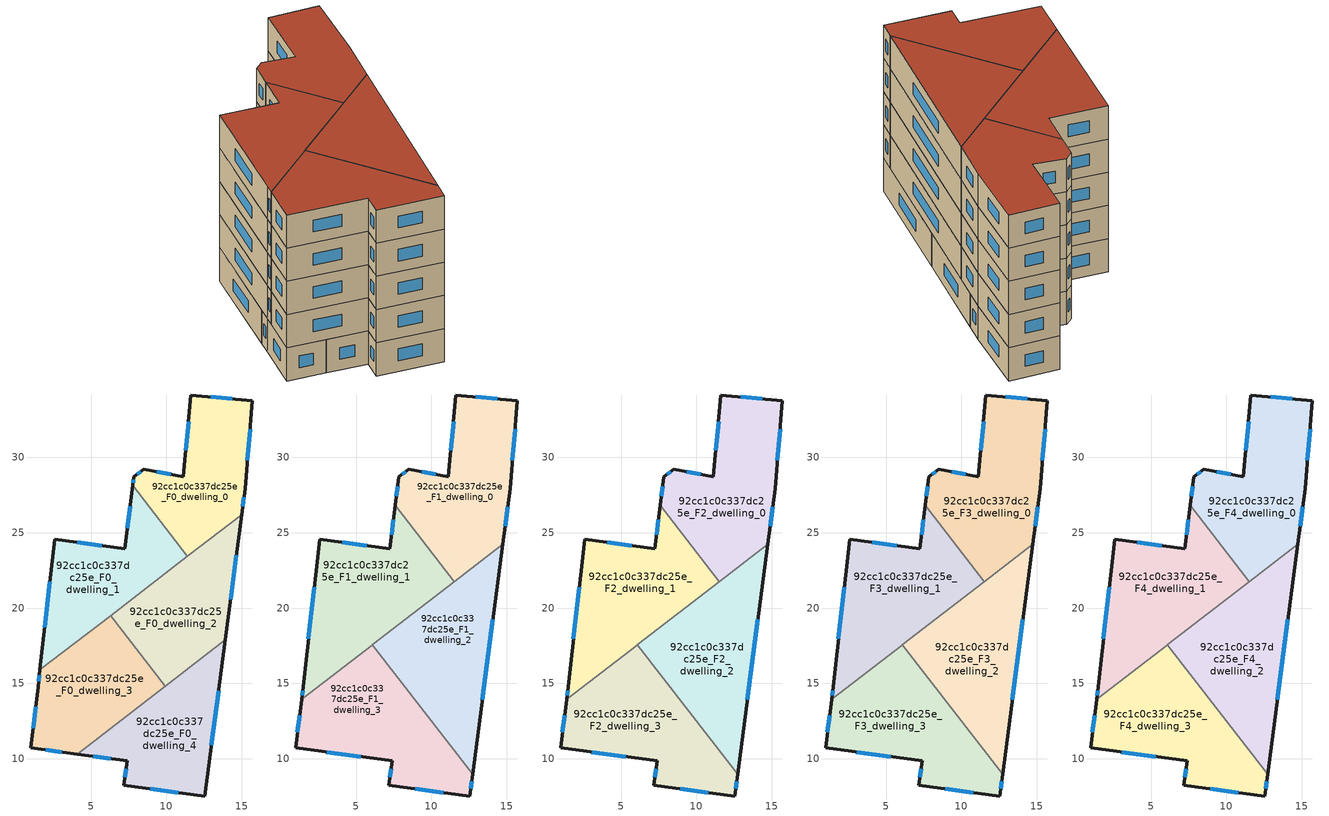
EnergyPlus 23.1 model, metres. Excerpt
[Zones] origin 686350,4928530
92cc1c0c337dc25e_F0_dwelling_0
 floor ground (EU_floor_Construction): 15.71,33.76 15.22,27.92 15,26.21 11.4,23.43 7.77,28.14 7.83,28.7 8.51,29.21 11.14,28.7 11.64,34.14 z0
 wall outside (EU_wall_Construction): 15,26.21 15.22,27.92 15.71,33.76 11.64,34.14 11.14,28.7 8.51,29.21 7.83,28.7 7.77,28.14 z0:3
 wall to 92cc1c0c337dc25e_F0_dwelling_1 (EU_wall_Construction): 7.77,28.14 11.4,23.43 z0:3
 wall to 92cc1c0c337dc25e_F0_dwelling_2 (EU_wall_Construction): 11.4,23.43 15,26.21 z0:3
 window (EU_Window_Construction): 7.81,28.52 7.79,28.32 / 8.29,29.05 8.05,28.87 / 10.28,28.87 9.36,29.05 / 11.47,32.37 11.3,30.47 / 14.39,33.89 12.96,34.02 / 15.38,29.82 15.56,31.86 / 15.07,26.77 15.15,27.36 z0.98:2.02
92cc1c0c337dc25e_F0_dwelling_1
 floor ground (EU_floor_Construction): 7.77,28.14 11.4,23.43 1.61,15.89 2.57,24.56 7.24,23.92 z0
 wall outside (EU_wall_Construction): 7.77,28.14 7.24,23.92 2.57,24.56 1.61,15.89 z0:3
 wall to 92cc1c0c337dc25e_F0_dwelling_3 (EU_wall_Construction): 1.61,15.89 6.3,19.5 z0:3
 wall to 92cc1c0c337dc25e_F0_dwelling_2 (EU_wall_Construction): 6.3,19.5 11.4,23.43 z0:3
 window (EU_Window_Construction): 5.73,24.13 4.09,24.35 / 7.6,26.77 7.41,25.3 / 2.26,21.74 1.92,18.71 z0.98:2.02
92cc1c0c337dc25e_F0_dwelling_2
 floor ground (EU_floor_Construction): 15,26.21 13.91,17.88 9.92,14.81 6.3,19.5 z0
 wall outside (EU_wall_Construction): 13.91,17.88 15,26.21 z0:3
 wall to 92cc1c0c337dc25e_F0_dwelling_3 (EU_wall_Construction): 6.3,19.5 9.92,14.81 z0:3
 wall to 92cc1c0c337dc25e_F0_dwelling_4 (EU_wall_Construction): 9.92,14.81 13.91,17.88 z0:3
 window (EU_Window_Construction): 14.26,20.59 14.64,23.5 z0.98:2.02
92cc1c0c337dc25e_F0_dwelling_3
 floor ground (EU_floor_Construction): 6.3,19.5 9.92,14.81 4.07,10.3 0.98,10.71 1.48,14.77 1.61,15.89 z0
 wall outside (EU_wall_Construction): 1.61,15.89 1.48,14.77 0.98,10.71 4.07,10.3 z0:3
 wall to 92cc1c0c337dc25e_F0_dwelling_4 (EU_wall_Construction): 4.07,10.3 9.91,14.81 z0:3
 window (EU_Window_Construction): 1.57,15.53 1.53,15.14 / 1.99,10.58 3.07,10.44 / 1.32,13.45 1.15,12.03 z0.98:2.02
92cc1c0c337dc25e_F0_dwelling_4
 floor ground (EU_floor_Construction): 13.91,17.88 12.55,7.52 7.18,8.22 7.4,9.86 4.07,10.3 z0
 wall outside (EU_wall_Construction): 4.07,10.3 7.4,9.86 7.18,8.22 12.55,7.52 13.91,17.88 z0:3
 window (EU_Window_Construction): 5.15,10.16 6.31,10.01 / 12.99,10.89 13.46,14.51 / 8.92,8 10.8,7.75 / 7.32,9.33 7.25,8.76 z0.98:2.02
92cc1c0c337dc25e_F1_dwelling_0
 floor to 92cc1c0c337dc25e_F0_dwelling_0 (EU_floor_Construction): 15.71,33.76 15.22,27.92 15,26.21 11.4,23.43 7.77,28.14 7.83,28.7 8.51,29.21 11.14,28.7 11.64,34.14 z3
 floor to 92cc1c0c337dc25e_F0_dwelling_2 (EU_floor_Construction): 15,26.21 14.74,24.23 11.51,21.74 10.65,22.86 z3
 floor to 92cc1c0c337dc25e_F0_dwelling_1 (EU_floor_Construction): 7.77,28.14 11.4,23.43 10.65,22.86 7.6,26.81 z3
 wall outside (EU_wall_Construction): 14.74,24.23 15.22,27.92 15.71,33.76 11.64,34.14 11.14,28.7 8.51,29.21 7.83,28.7 7.6,26.81 z3:6
 wall to 92cc1c0c337dc25e_F1_dwelling_1 (EU_wall_Construction): 7.6,26.81 11.51,21.74 z3:6
 wall to 92cc1c0c337dc25e_F1_dwelling_2 (EU_wall_Construction): 11.51,21.74 14.74,24.23 z3:6
 window (EU_Window_Construction): 7.76,28.09 7.68,27.43 / 8.29,29.05 8.05,28.87 / 10.28,28.87 9.36,29.05 / 11.47,32.37 11.3,30.47 / 14.39,33.89 12.96,34.02 / 15.38,29.82 15.56,31.86 / 14.9,25.43 15.07,26.72 z3.98:5.02
92cc1c0c337dc25e_F1_dwelling_1
 floor to 92cc1c0c337dc25e_F0_dwelling_1 (EU_floor_Construction): 7.6,26.81 10.65,22.86 1.61,15.89 2.57,24.56 7.24,23.92 z3
 floor to 92cc1c0c337dc25e_F0_dwelling_3 (EU_floor_Construction): 6.3,19.5 7.16,18.39 1.38,13.94 1.48,14.77 1.61,15.89 z3
 floor to 92cc1c0c337dc25e_F0_dwelling_2 (EU_floor_Construction): 10.65,22.86 11.51,21.74 7.16,18.39 6.3,19.5 z3
 wall outside (EU_wall_Construction): 7.6,26.81 7.24,23.92 2.57,24.56 1.48,14.77 1.38,13.94 z3:6
 wall to 92cc1c0c337dc25e_F1_dwelling_3 (EU_wall_Construction): 1.38,13.94 6.09,17.57 z3:6
 wall to 92cc1c0c337dc25e_F1_dwelling_2 (EU_wall_Construction): 6.09,17.57 11.51,21.74 z3:6
 window (EU_Window_Construction): 2.22,21.38 1.84,17.96 / 5.73,24.13 4.09,24.35 / 7.49,25.87 7.36,24.86 / 1.45,14.5 1.42,14.21 z3.98:5.02
92cc1c0c337dc25e_F1_dwelling_2
 floor to 92cc1c0c337dc25e_F0_dwelling_2 (EU_floor_Construction): 14.74,24.23 13.91,17.88 9.92,14.81 7.16,18.39 z3
 floor to 92cc1c0c337dc25e_F0_dwelling_4 (EU_floor_Construction): 13.91,17.88 12.73,8.95 8.85,13.99 z3
 floor to 92cc1c0c337dc25e_F0_dwelling_3 (EU_floor_Construction): 7.16,18.39 9.92,14.81 8.85,13.99 6.09,17.57 z3
 wall outside (EU_wall_Construction): 12.73,8.95 14.74,24.23 z3:6
 wall to 92cc1c0c337dc25e_F1_dwelling_3 (EU_wall_Construction): 6.09,17.57 12.73,8.95 z3:6
 window (EU_Window_Construction): 13.39,13.92 14.09,19.26 z3.98:5.02
92cc1c0c337dc25e_F1_dwelling_3
 floor to 92cc1c0c337dc25e_F0_dwelling_3 (EU_floor_Construction): 6.09,17.57 8.85,13.99 4.07,10.3 0.98,10.71 1.38,13.94 z3
 floor to 92cc1c0c337dc25e_F0_dwelling_4 (EU_floor_Construction): 8.85,13.99 12.73,8.95 12.55,7.52 7.18,8.22 7.4,9.86 4.07,10.3 z3
 wall outside (EU_wall_Construction): 1.38,13.94 0.98,10.71 7.4,9.86 7.18,8.22 12.55,7.52 12.73,8.95 z3:6
 window (EU_Window_Construction): 1.25,12.89 1.11,11.76 / 12.61,7.99 12.67,8.49 / 8.92,8 10.8,7.75 / 7.32,9.33 7.25,8.76 / 3.07,10.44 5.31,10.14 z3.98:5.02
92cc1c0c337dc25e_F2_dwelling_0
 floor to 92cc1c0c337dc25e_F1_dwelling_0 (EU_floor_Construction): 15.71,33.76 15.22,27.92 14.74,24.23 11.51,21.74 7.6,26.81 7.83,28.7 8.51,29.21 11.14,28.7 11.64,34.14 z6
 wall outside (EU_wall_Construction): 14.74,24.23 15.22,27.92 15.71,33.76 11.64,34.14 11.14,28.7 8.51,29.21 7.83,28.7 7.6,26.81 z6:9
 wall to 92cc1c0c337dc25e_F2_dwelling_1 (EU_wall_Construction): 7.6,26.81 11.51,21.74 z6:9
 wall to 92cc1c0c337dc25e_F2_dwelling_2 (EU_wall_Construction): 11.51,21.74 14.74,24.23 z6:9
 window (EU_Window_Construction): 7.76,28.09 7.68,27.43 / 8.29,29.05 8.05,28.87 / 10.28,28.87 9.36,29.05 / 11.47,32.37 11.3,30.47 / 14.39,33.89 12.96,34.02 / 15.38,29.82 15.56,31.86 / 14.9,25.43 15.07,26.72 z6.98:8.02
92cc1c0c337dc25e_F2_dwelling_1
 floor to 92cc1c0c337dc25e_F1_dwelling_1 (EU_floor_Construction): 7.6,26.81 11.51,21.74 1.38,13.94 1.48,14.77 2.57,24.56 7.24,23.92 z6
 wall outside (EU_wall_Construction): 7.6,26.81 7.24,23.92 2.57,24.56 1.48,14.77 1.38,13.94 z6:9
 wall to 92cc1c0c337dc25e_F2_dwelling_3 (EU_wall_Construction): 1.38,13.94 6.09,17.57 z6:9
 wall to 92cc1c0c337dc25e_F2_dwelling_2 (EU_wall_Construction): 6.09,17.57 11.51,21.74 z6:9
 window (EU_Window_Construction): 2.22,21.38 1.84,17.96 / 5.73,24.13 4.09,24.35 / 7.49,25.87 7.36,24.86 / 1.45,14.5 1.42,14.21 z6.98:8.02
92cc1c0c337dc25e_F2_dwelling_2
 floor to 92cc1c0c337dc25e_F1_dwelling_2 (EU_floor_Construction): 14.74,24.23 12.73,8.95 6.09,17.57 z6
 wall outside (EU_wall_Construction): 12.73,8.95 14.74,24.23 z6:9
 wall to 92cc1c0c337dc25e_F2_dwelling_3 (EU_wall_Construction): 6.09,17.57 12.73,8.95 z6:9
 window (EU_Window_Construction): 13.39,13.92 14.09,19.26 z6.98:8.02
92cc1c0c337dc25e_F2_dwelling_3
 floor to 92cc1c0c337dc25e_F1_dwelling_3 (EU_floor_Construction): 6.09,17.57 12.73,8.95 12.55,7.52 7.18,8.22 7.4,9.86 0.98,10.71 1.38,13.94 z6
 wall outside (EU_wall_Construction): 1.38,13.94 0.98,10.71 7.4,9.86 7.18,8.22 12.55,7.52 12.73,8.95 z6:9
 window (EU_Window_Construction): 1.25,12.89 1.11,11.76 / 12.61,7.99 12.67,8.49 / 8.92,8 10.8,7.75 / 7.32,9.33 7.25,8.76 / 3.07,10.44 5.31,10.14 z6.98:8.02
92cc1c0c337dc25e_F3_dwelling_0
 floor to 92cc1c0c337dc25e_F2_dwelling_0 (EU_floor_Construction): 15.71,33.76 15.22,27.92 14.74,24.23 11.51,21.74 7.6,26.81 7.83,28.7 8.51,29.21 11.14,28.7 11.64,34.14 z9
 wall outside (EU_wall_Construction): 14.74,24.23 15.22,27.92 15.71,33.76 11.64,34.14 11.14,28.7 8.51,29.21 7.83,28.7 7.6,26.81 z9:12
 wall to 92cc1c0c337dc25e_F3_dwelling_1 (EU_wall_Construction): 7.6,26.81 11.51,21.74 z9:12
 wall to 92cc1c0c337dc25e_F3_dwelling_2 (EU_wall_Construction): 11.51,21.74 14.74,24.23 z9:12
 window (EU_Window_Construction): 7.76,28.09 7.68,27.43 / 8.29,29.05 8.05,28.87 / 10.28,28.87 9.36,29.05 / 11.47,32.37 11.3,30.47 / 14.39,33.89 12.96,34.02 / 15.38,29.82 15.56,31.86 / 14.9,25.43 15.07,26.72 z9.98:11.02
92cc1c0c337dc25e_F3_dwelling_1
 floor to 92cc1c0c337dc25e_F2_dwelling_1 (EU_floor_Construction): 7.6,26.81 11.51,21.74 1.38,13.94 1.48,14.77 2.57,24.56 7.24,23.92 z9
 wall outside (EU_wall_Construction): 7.6,26.81 7.24,23.92 2.57,24.56 1.48,14.77 1.38,13.94 z9:12
 wall to 92cc1c0c337dc25e_F3_dwelling_3 (EU_wall_Construction): 1.38,13.94 6.09,17.57 z9:12
 wall to 92cc1c0c337dc25e_F3_dwelling_2 (EU_wall_Construction): 6.09,17.57 11.51,21.74 z9:12
 window (EU_Window_Construction): 2.22,21.38 1.84,17.96 / 5.73,24.13 4.09,24.35 / 7.49,25.87 7.36,24.86 / 1.45,14.5 1.42,14.21 z9.98:11.02
92cc1c0c337dc25e_F3_dwelling_2
 floor to 92cc1c0c337dc25e_F2_dwelling_2 (EU_floor_Construction): 14.74,24.23 12.73,8.95 6.09,17.57 z9
 wall outside (EU_wall_Construction): 12.73,8.95 14.74,24.23 z9:12
 wall to 92cc1c0c337dc25e_F3_dwelling_3 (EU_wall_Construction): 6.09,17.57 12.73,8.95 z9:12
 window (EU_Window_Construction): 13.39,13.92 14.09,19.26 z9.98:11.02
92cc1c0c337dc25e_F3_dwelling_3
 floor to 92cc1c0c337dc25e_F2_dwelling_3 (EU_floor_Construction): 6.09,17.57 12.73,8.95 12.55,7.52 7.18,8.22 7.4,9.86 0.98,10.71 1.38,13.94 z9
 wall outside (EU_wall_Construction): 1.38,13.94 0.98,10.71 7.4,9.86 7.18,8.22 12.55,7.52 12.73,8.95 z9:12
 window (EU_Window_Construction): 1.25,12.89 1.11,11.76 / 12.61,7.99 12.67,8.49 / 8.92,8 10.8,7.75 / 7.32,9.33 7.25,8.76 / 3.07,10.44 5.31,10.14 z9.98:11.02
92cc1c0c337dc25e_F4_dwelling_0
 floor to 92cc1c0c337dc25e_F3_dwelling_0 (EU_floor_Construction): 15.71,33.76 15.22,27.92 14.74,24.23 11.51,21.74 7.6,26.81 7.83,28.7 8.51,29.21 11.14,28.7 11.64,34.14 z12
 wall outside (EU_wall_Construction): 14.74,24.23 15.22,27.92 15.71,33.76 11.64,34.14 11.14,28.7 8.51,29.21 7.83,28.7 7.6,26.81 z12:15
 wall to 92cc1c0c337dc25e_F4_dwelling_1 (EU_wall_Construction): 7.6,26.81 11.51,21.74 z12:15
 wall to 92cc1c0c337dc25e_F4_dwelling_2 (EU_wall_Construction): 11.51,21.74 14.74,24.23 z12:15
 window (EU_Window_Construction): 7.76,28.09 7.68,27.43 / 8.29,29.05 8.05,28.87 / 10.28,28.87 9.36,29.05 / 11.47,32.37 11.3,30.47 / 14.39,33.89 12.96,34.02 / 15.38,29.82 15.56,31.86 / 14.9,25.43 15.07,26.72 z12.98:14.02
 roof outside (EU_roof_Construction): 14.74,24.23 15.22,27.92 15.71,33.76 11.64,34.14 11.14,28.7 8.51,29.21 7.83,28.7 7.6,26.81 11.51,21.74 z15
92cc1c0c337dc25e_F4_dwelling_1
 floor to 92cc1c0c337dc25e_F3_dwelling_1 (EU_floor_Construction): 7.6,26.81 11.51,21.74 1.38,13.94 1.48,14.77 2.57,24.56 7.24,23.92 z12
 wall outside (EU_wall_Construction): 7.6,26.81 7.24,23.92 2.57,24.56 1.48,14.77 1.38,13.94 z12:15
 wall to 92cc1c0c337dc25e_F4_dwelling_3 (EU_wall_Construction): 1.38,13.94 6.09,17.57 z12:15
 wall to 92cc1c0c337dc25e_F4_dwelling_2 (EU_wall_Construction): 6.09,17.57 11.51,21.74 z12:15
 window (EU_Window_Construction): 2.22,21.38 1.84,17.96 / 5.73,24.13 4.09,24.35 / 7.49,25.87 7.36,24.86 / 1.45,14.5 1.42,14.21 z12.98:14.02
 roof outside (EU_roof_Construction): 11.51,21.74 7.6,26.81 7.24,23.92 2.57,24.56 1.48,14.77 1.38,13.94 z15
92cc1c0c337dc25e_F4_dwelling_2
 floor to 92cc1c0c337dc25e_F3_dwelling_2 (EU_floor_Construction): 14.74,24.23 12.73,8.95 6.09,17.57 z12
 wall outside (EU_wall_Construction): 12.73,8.95 14.74,24.23 z12:15
 wall to 92cc1c0c337dc25e_F4_dwelling_3 (EU_wall_Construction): 6.09,17.57 12.73,8.95 z12:15
 window (EU_Window_Construction): 13.39,13.92 14.09,19.26 z12.98:14.02
 roof outside (EU_roof_Construction): 12.73,8.95 14.74,24.23 6.09,17.57 z15
92cc1c0c337dc25e_F4_dwelling_3
 floor to 92cc1c0c337dc25e_F3_dwelling_3 (EU_floor_Construction): 6.09,17.57 12.73,8.95 12.55,7.52 7.18,8.22 7.4,9.86 0.98,10.71 1.38,13.94 z12
 wall outside (EU_wall_Construction): 1.38,13.94 0.98,10.71 7.4,9.86 7.18,8.22 12.55,7.52 12.73,8.95 z12:15
 window (EU_Window_Construction): 1.25,12.89 1.11,11.76 / 12.61,7.99 12.67,8.49 / 8.92,8 10.8,7.75 / 7.32,9.33 7.25,8.76 / 3.07,10.44 5.31,10.14 z12.98:14.02
 roof outside (EU_roof_Construction): 12.55,7.52 12.73,8.95 6.09,17.57 1.38,13.94 0.98,10.71 7.4,9.86 7.18,8.22 z15
[Building]
EU S2 Campaign: North Axis=0; Terrain=City; Solar Distribution=FullExterior
[Site:Location]
Bologna: Latitude=44.5; Longitude=11.25; Time Zone=1; Elevation=37
[SizingPeriod:WeatherFileDays]
AnnualSizingPeriod: Begin Month=1; Begin Day of Month=1; End Month=12; End Day of Month=31; Day of Week for Start Day=Monday; Use Weather File Daylight Saving Period=No; Use Weather File Rain and Snow Indicators=No
[MATERIAL]
EU_InternalMass_Material: Roughness=MediumRough; Thickness=0.1; Conductivity=1; Density=1800; Specific Heat=900; Thermal Absorptance=0.9; Solar Absorptance=0.7; Visible Absorptance=0.7
[MATERIAL:NOMASS] Roughness=MediumRough; Thermal Absorptance=0.9; Solar Absorptance=0.7; Visible Absorptance=0.7
Name | Thermal Resistance
EU_wall_NoMass | 0.905828
EU_roof_NoMass | 0.37593
EU_floor_NoMass | 0.67114
[WINDOWMATERIAL:SIMPLEGLAZINGSYSTEM]
EU_Window_SimpleGlazing: UFactor=4.52486; Solar Heat Gain Coefficient=0.85; Visible Transmittance=0.85
[CONSTRUCTION]
EU_wall_Construction: EU_wall_NoMass
EU_roof_Construction: EU_roof_NoMass
EU_floor_Construction: EU_floor_NoMass
EU_Window_Construction: EU_Window_SimpleGlazing
EU_InternalMass_Construction: EU_InternalMass_Material
[ZONE] Type=1; Multiplier=1; Ceiling Height=autocalculate; Floor Area=autocalculate; Part of Total Floor Area=Yes
Name | Volume
92cc1c0c337dc25e_F0_dwelling_0; 92cc1c0c337dc25e_F0_dwelling_1 | 142.499
92cc1c0c337dc25e_F1_dwelling_0; 92cc1c0c337dc25e_F2_dwelling_0; 92cc1c0c337dc25e_F3_dwelling_0; 92cc1c0c337dc25e_F4_dwelling_0 | 178.135
92cc1c0c337dc25e_F1_dwelling_1; 92cc1c0c337dc25e_F2_dwelling_1; 92cc1c0c337dc25e_F3_dwelling_1; 92cc1c0c337dc25e_F4_dwelling_1 | 178.134
92cc1c0c337dc25e_F0_dwelling_2 | 142.501
92cc1c0c337dc25e_F1_dwelling_2; 92cc1c0c337dc25e_F2_dwelling_2; 92cc1c0c337dc25e_F3_dwelling_2; 92cc1c0c337dc25e_F4_dwelling_2 | 178.12
92cc1c0c337dc25e_F0_dwelling_3 | 142.496
92cc1c0c337dc25e_F1_dwelling_3; 92cc1c0c337dc25e_F2_dwelling_3; 92cc1c0c337dc25e_F3_dwelling_3; 92cc1c0c337dc25e_F4_dwelling_3 | 178.13
92cc1c0c337dc25e_F0_dwelling_4 | 142.506
[INTERNALMASS] Construction=EU_InternalMass_Construction
Name | Zone or ZoneList | Surface Area
92cc1c0c337dc25e_F0_dwelling_0_EU_InternalMass | 92cc1c0c337dc25e_F0_dwelling_0 | 47.5003
92cc1c0c337dc25e_F0_dwelling_1_EU_InternalMass | 92cc1c0c337dc25e_F0_dwelling_1 | 47.4988
92cc1c0c337dc25e_F0_dwelling_2_EU_InternalMass | 92cc1c0c337dc25e_F0_dwelling_2 | 47.4992
92cc1c0c337dc25e_F0_dwelling_3_EU_InternalMass | 92cc1c0c337dc25e_F0_dwelling_3 | 47.4988
92cc1c0c337dc25e_F0_dwelling_4_EU_InternalMass | 92cc1c0c337dc25e_F0_dwelling_4 | 47.5022
92cc1c0c337dc25e_F1_dwelling_0_EU_InternalMass | 92cc1c0c337dc25e_F1_dwelling_0 | 59.3782
92cc1c0c337dc25e_F1_dwelling_1_EU_InternalMass | 92cc1c0c337dc25e_F1_dwelling_1 | 59.3776
92cc1c0c337dc25e_F1_dwelling_2_EU_InternalMass | 92cc1c0c337dc25e_F1_dwelling_2 | 59.3764
92cc1c0c337dc25e_F1_dwelling_3_EU_InternalMass | 92cc1c0c337dc25e_F1_dwelling_3 | 59.3774
92cc1c0c337dc25e_F2_dwelling_0_EU_InternalMass | 92cc1c0c337dc25e_F2_dwelling_0 | 59.3782
92cc1c0c337dc25e_F2_dwelling_1_EU_InternalMass | 92cc1c0c337dc25e_F2_dwelling_1 | 59.3776
92cc1c0c337dc25e_F2_dwelling_2_EU_InternalMass | 92cc1c0c337dc25e_F2_dwelling_2 | 59.3764
92cc1c0c337dc25e_F2_dwelling_3_EU_InternalMass | 92cc1c0c337dc25e_F2_dwelling_3 | 59.3774
92cc1c0c337dc25e_F3_dwelling_0_EU_InternalMass | 92cc1c0c337dc25e_F3_dwelling_0 | 59.3782
92cc1c0c337dc25e_F3_dwelling_1_EU_InternalMass | 92cc1c0c337dc25e_F3_dwelling_1 | 59.3776
92cc1c0c337dc25e_F3_dwelling_2_EU_InternalMass | 92cc1c0c337dc25e_F3_dwelling_2 | 59.3764
92cc1c0c337dc25e_F3_dwelling_3_EU_InternalMass | 92cc1c0c337dc25e_F3_dwelling_3 | 59.3774
92cc1c0c337dc25e_F4_dwelling_0_EU_InternalMass | 92cc1c0c337dc25e_F4_dwelling_0 | 59.3782
92cc1c0c337dc25e_F4_dwelling_1_EU_InternalMass | 92cc1c0c337dc25e_F4_dwelling_1 | 59.3776
92cc1c0c337dc25e_F4_dwelling_2_EU_InternalMass | 92cc1c0c337dc25e_F4_dwelling_2 | 59.3764
92cc1c0c337dc25e_F4_dwelling_3_EU_InternalMass | 92cc1c0c337dc25e_F4_dwelling_3 | 59.3774
[OTHEREQUIPMENT] Fuel Type=Electricity; Design Level Calculation Method=Watts/Area; Power per Zone Floor Area=1; Fraction Latent=0; Fraction Radiant=0; Fraction Lost=0; Carbon Dioxide Generation Rate=0; EndUse Subcategory=EU_Step8_InternalGains
Name | Zone or ZoneList or Space or SpaceList | Schedule
EU_Step8_InternalGain_92cc1c0c337dc25e_F0_dwelling_0_f000 | 92cc1c0c337dc25e_F0_dwelling_0 | EU_Step8_GainSchedule_92cc1c0c337dc25e_F0_dwelling_0_f000
EU_Step8_InternalGain_92cc1c0c337dc25e_F0_dwelling_1_f000 | 92cc1c0c337dc25e_F0_dwelling_1 | EU_Step8_GainSchedule_92cc1c0c337dc25e_F0_dwelling_1_f000
EU_Step8_InternalGain_92cc1c0c337dc25e_F0_dwelling_2_f000 | 92cc1c0c337dc25e_F0_dwelling_2 | EU_Step8_GainSchedule_92cc1c0c337dc25e_F0_dwelling_2_f000
EU_Step8_InternalGain_92cc1c0c337dc25e_F0_dwelling_3_f000 | 92cc1c0c337dc25e_F0_dwelling_3 | EU_Step8_GainSchedule_92cc1c0c337dc25e_F0_dwelling_3_f000
EU_Step8_InternalGain_92cc1c0c337dc25e_F0_dwelling_4_f000 | 92cc1c0c337dc25e_F0_dwelling_4 | EU_Step8_GainSchedule_92cc1c0c337dc25e_F0_dwelling_4_f000
EU_Step8_InternalGain_92cc1c0c337dc25e_F1_dwelling_0_f000 | 92cc1c0c337dc25e_F1_dwelling_0 | EU_Step8_GainSchedule_92cc1c0c337dc25e_F1_dwelling_0_f000
EU_Step8_InternalGain_92cc1c0c337dc25e_F1_dwelling_1_f000 | 92cc1c0c337dc25e_F1_dwelling_1 | EU_Step8_GainSchedule_92cc1c0c337dc25e_F1_dwelling_1_f000
EU_Step8_InternalGain_92cc1c0c337dc25e_F1_dwelling_2_f000 | 92cc1c0c337dc25e_F1_dwelling_2 | EU_Step8_GainSchedule_92cc1c0c337dc25e_F1_dwelling_2_f000
EU_Step8_InternalGain_92cc1c0c337dc25e_F1_dwelling_3_f000 | 92cc1c0c337dc25e_F1_dwelling_3 | EU_Step8_GainSchedule_92cc1c0c337dc25e_F1_dwelling_3_f000
EU_Step8_InternalGain_92cc1c0c337dc25e_F2_dwelling_0_f000 | 92cc1c0c337dc25e_F2_dwelling_0 | EU_Step8_GainSchedule_92cc1c0c337dc25e_F2_dwelling_0_f000
EU_Step8_InternalGain_92cc1c0c337dc25e_F2_dwelling_1_f000 | 92cc1c0c337dc25e_F2_dwelling_1 | EU_Step8_GainSchedule_92cc1c0c337dc25e_F2_dwelling_1_f000
EU_Step8_InternalGain_92cc1c0c337dc25e_F2_dwelling_2_f000 | 92cc1c0c337dc25e_F2_dwelling_2 | EU_Step8_GainSchedule_92cc1c0c337dc25e_F2_dwelling_2_f000
EU_Step8_InternalGain_92cc1c0c337dc25e_F2_dwelling_3_f000 | 92cc1c0c337dc25e_F2_dwelling_3 | EU_Step8_GainSchedule_92cc1c0c337dc25e_F2_dwelling_3_f000
EU_Step8_InternalGain_92cc1c0c337dc25e_F3_dwelling_0_f000 | 92cc1c0c337dc25e_F3_dwelling_0 | EU_Step8_GainSchedule_92cc1c0c337dc25e_F3_dwelling_0_f000
EU_Step8_InternalGain_92cc1c0c337dc25e_F3_dwelling_1_f000 | 92cc1c0c337dc25e_F3_dwelling_1 | EU_Step8_GainSchedule_92cc1c0c337dc25e_F3_dwelling_1_f000
EU_Step8_InternalGain_92cc1c0c337dc25e_F3_dwelling_2_f000 | 92cc1c0c337dc25e_F3_dwelling_2 | EU_Step8_GainSchedule_92cc1c0c337dc25e_F3_dwelling_2_f000
EU_Step8_InternalGain_92cc1c0c337dc25e_F3_dwelling_3_f000 | 92cc1c0c337dc25e_F3_dwelling_3 | EU_Step8_GainSchedule_92cc1c0c337dc25e_F3_dwelling_3_f000
EU_Step8_InternalGain_92cc1c0c337dc25e_F4_dwelling_0_f000 | 92cc1c0c337dc25e_F4_dwelling_0 | EU_Step8_GainSchedule_92cc1c0c337dc25e_F4_dwelling_0_f000
EU_Step8_InternalGain_92cc1c0c337dc25e_F4_dwelling_1_f000 | 92cc1c0c337dc25e_F4_dwelling_1 | EU_Step8_GainSchedule_92cc1c0c337dc25e_F4_dwelling_1_f000
EU_Step8_InternalGain_92cc1c0c337dc25e_F4_dwelling_2_f000 | 92cc1c0c337dc25e_F4_dwelling_2 | EU_Step8_GainSchedule_92cc1c0c337dc25e_F4_dwelling_2_f000
EU_Step8_InternalGain_92cc1c0c337dc25e_F4_dwelling_3_f000 | 92cc1c0c337dc25e_F4_dwelling_3 | EU_Step8_GainSchedule_92cc1c0c337dc25e_F4_dwelling_3_f000
[ZONEVENTILATION:DESIGNFLOWRATE] Schedule=EU_AlwaysOn; Design Flow Rate Calculation Method=AirChanges/Hour; Air Changes per Hour=0.73129; Ventilation Type=Natural; Fan Pressure Rise=0; Fan Total Efficiency=1; Constant Term Coefficient=1; Temperature Term Coefficient=0; Velocity Term Coefficient=0; Velocity Squared Term Coefficient=0; Minimum Indoor Temperature=-100; Maximum Indoor Temperature=100; Delta Temperature=-100; Minimum Outdoor Temperature=-100; Maximum Outdoor Temperature=100; Maximum Wind Speed=40
Name | Zone or ZoneList or Space or SpaceList
EU_ConstantAir_92cc1c0c337dc25e_F0_dwelling_0 | 92cc1c0c337dc25e_F0_dwelling_0
EU_ConstantAir_92cc1c0c337dc25e_F0_dwelling_1 | 92cc1c0c337dc25e_F0_dwelling_1
EU_ConstantAir_92cc1c0c337dc25e_F0_dwelling_2 | 92cc1c0c337dc25e_F0_dwelling_2
EU_ConstantAir_92cc1c0c337dc25e_F0_dwelling_3 | 92cc1c0c337dc25e_F0_dwelling_3
EU_ConstantAir_92cc1c0c337dc25e_F0_dwelling_4 | 92cc1c0c337dc25e_F0_dwelling_4
EU_ConstantAir_92cc1c0c337dc25e_F1_dwelling_0 | 92cc1c0c337dc25e_F1_dwelling_0
EU_ConstantAir_92cc1c0c337dc25e_F1_dwelling_1 | 92cc1c0c337dc25e_F1_dwelling_1
EU_ConstantAir_92cc1c0c337dc25e_F1_dwelling_2 | 92cc1c0c337dc25e_F1_dwelling_2
EU_ConstantAir_92cc1c0c337dc25e_F1_dwelling_3 | 92cc1c0c337dc25e_F1_dwelling_3
EU_ConstantAir_92cc1c0c337dc25e_F2_dwelling_0 | 92cc1c0c337dc25e_F2_dwelling_0
EU_ConstantAir_92cc1c0c337dc25e_F2_dwelling_1 | 92cc1c0c337dc25e_F2_dwelling_1
EU_ConstantAir_92cc1c0c337dc25e_F2_dwelling_2 | 92cc1c0c337dc25e_F2_dwelling_2
EU_ConstantAir_92cc1c0c337dc25e_F2_dwelling_3 | 92cc1c0c337dc25e_F2_dwelling_3
EU_ConstantAir_92cc1c0c337dc25e_F3_dwelling_0 | 92cc1c0c337dc25e_F3_dwelling_0
EU_ConstantAir_92cc1c0c337dc25e_F3_dwelling_1 | 92cc1c0c337dc25e_F3_dwelling_1
EU_ConstantAir_92cc1c0c337dc25e_F3_dwelling_2 | 92cc1c0c337dc25e_F3_dwelling_2
EU_ConstantAir_92cc1c0c337dc25e_F3_dwelling_3 | 92cc1c0c337dc25e_F3_dwelling_3
EU_ConstantAir_92cc1c0c337dc25e_F4_dwelling_0 | 92cc1c0c337dc25e_F4_dwelling_0
EU_ConstantAir_92cc1c0c337dc25e_F4_dwelling_1 | 92cc1c0c337dc25e_F4_dwelling_1
EU_ConstantAir_92cc1c0c337dc25e_F4_dwelling_2 | 92cc1c0c337dc25e_F4_dwelling_2
EU_ConstantAir_92cc1c0c337dc25e_F4_dwelling_3 | 92cc1c0c337dc25e_F4_dwelling_3
[HVACTEMPLATE:THERMOSTAT] Constant Heating Setpoint=20; Constant Cooling Setpoint=50
EU_HeatOnly_92cc1c0c337dc25e_F0_dwelling_0; EU_HeatOnly_92cc1c0c337dc25e_F0_dwelling_1; EU_HeatOnly_92cc1c0c337dc25e_F0_dwelling_2; EU_HeatOnly_92cc1c0c337dc25e_F0_dwelling_3; EU_HeatOnly_92cc1c0c337dc25e_F0_dwelling_4; EU_HeatOnly_92cc1c0c337dc25e_F1_dwelling_0; EU_HeatOnly_92cc1c0c337dc25e_F1_dwelling_1; EU_HeatOnly_92cc1c0c337dc25e_F1_dwelling_2; EU_HeatOnly_92cc1c0c337dc25e_F1_dwelling_3; EU_HeatOnly_92cc1c0c337dc25e_F2_dwelling_0; EU_HeatOnly_92cc1c0c337dc25e_F2_dwelling_1; EU_HeatOnly_92cc1c0c337dc25e_F2_dwelling_2; EU_HeatOnly_92cc1c0c337dc25e_F2_dwelling_3; EU_HeatOnly_92cc1c0c337dc25e_F3_dwelling_0; EU_HeatOnly_92cc1c0c337dc25e_F3_dwelling_1; EU_HeatOnly_92cc1c0c337dc25e_F3_dwelling_2; EU_HeatOnly_92cc1c0c337dc25e_F3_dwelling_3; EU_HeatOnly_92cc1c0c337dc25e_F4_dwelling_0; EU_HeatOnly_92cc1c0c337dc25e_F4_dwelling_1; EU_HeatOnly_92cc1c0c337dc25e_F4_dwelling_2; EU_HeatOnly_92cc1c0c337dc25e_F4_dwelling_3
[HVACTEMPLATE:ZONE:IDEALLOADSAIRSYSTEM] System Availability Schedule=EU_AlwaysOn; Maximum Heating Supply Air Temperature=50; Minimum Cooling Supply Air Temperature=13; Maximum Heating Supply Air Humidity Ratio=0.0156; Minimum Cooling Supply Air Humidity Ratio=0.0077; Heating Limit=NoLimit; Cooling Limit=NoLimit; Heating Availability Schedule=EU_AlwaysOn; Cooling Availability Schedule=EU_CoolingOff; Dehumidification Control Type=ConstantSensibleHeatRatio; Cooling Sensible Heat Ratio=0.7; Dehumidification Setpoint=60; Humidification Control Type=None; Humidification Setpoint=30; Outdoor Air Method=None; Outdoor Air Flow Rate per Person=0.00944; Outdoor Air Flow Rate per Zone Floor Area=0; Outdoor Air Flow Rate per Zone=0; Demand Controlled Ventilation Type=None; Outdoor Air Economizer Type=NoEconomizer; Heat Recovery Type=None; Sensible Heat Recovery Effectiveness=0.7; Latent Heat Recovery Effectiveness=0.65
Name | Template Thermostat
92cc1c0c337dc25e_F0_dwelling_0 | EU_HeatOnly_92cc1c0c337dc25e_F0_dwelling_0
92cc1c0c337dc25e_F0_dwelling_1 | EU_HeatOnly_92cc1c0c337dc25e_F0_dwelling_1
92cc1c0c337dc25e_F0_dwelling_2 | EU_HeatOnly_92cc1c0c337dc25e_F0_dwelling_2
92cc1c0c337dc25e_F0_dwelling_3 | EU_HeatOnly_92cc1c0c337dc25e_F0_dwelling_3
92cc1c0c337dc25e_F0_dwelling_4 | EU_HeatOnly_92cc1c0c337dc25e_F0_dwelling_4
92cc1c0c337dc25e_F1_dwelling_0 | EU_HeatOnly_92cc1c0c337dc25e_F1_dwelling_0
92cc1c0c337dc25e_F1_dwelling_1 | EU_HeatOnly_92cc1c0c337dc25e_F1_dwelling_1
92cc1c0c337dc25e_F1_dwelling_2 | EU_HeatOnly_92cc1c0c337dc25e_F1_dwelling_2
92cc1c0c337dc25e_F1_dwelling_3 | EU_HeatOnly_92cc1c0c337dc25e_F1_dwelling_3
92cc1c0c337dc25e_F2_dwelling_0 | EU_HeatOnly_92cc1c0c337dc25e_F2_dwelling_0
92cc1c0c337dc25e_F2_dwelling_1 | EU_HeatOnly_92cc1c0c337dc25e_F2_dwelling_1
92cc1c0c337dc25e_F2_dwelling_2 | EU_HeatOnly_92cc1c0c337dc25e_F2_dwelling_2
92cc1c0c337dc25e_F2_dwelling_3 | EU_HeatOnly_92cc1c0c337dc25e_F2_dwelling_3
92cc1c0c337dc25e_F3_dwelling_0 | EU_HeatOnly_92cc1c0c337dc25e_F3_dwelling_0
92cc1c0c337dc25e_F3_dwelling_1 | EU_HeatOnly_92cc1c0c337dc25e_F3_dwelling_1
92cc1c0c337dc25e_F3_dwelling_2 | EU_HeatOnly_92cc1c0c337dc25e_F3_dwelling_2
92cc1c0c337dc25e_F3_dwelling_3 | EU_HeatOnly_92cc1c0c337dc25e_F3_dwelling_3
92cc1c0c337dc25e_F4_dwelling_0 | EU_HeatOnly_92cc1c0c337dc25e_F4_dwelling_0
92cc1c0c337dc25e_F4_dwelling_1 | EU_HeatOnly_92cc1c0c337dc25e_F4_dwelling_1
92cc1c0c337dc25e_F4_dwelling_2 | EU_HeatOnly_92cc1c0c337dc25e_F4_dwelling_2
92cc1c0c337dc25e_F4_dwelling_3 | EU_HeatOnly_92cc1c0c337dc25e_F4_dwelling_3
[SIZING:ZONE] Zone Cooling Design Supply Air Temperature Input Method=SupplyAirTemperature; Zone Cooling Design Supply Air Temperature=13; Zone Heating Design Supply Air Temperature Input Method=SupplyAirTemperature; Zone Heating Design Supply Air Temperature=50; Zone Cooling Design Supply Air Humidity Ratio=0.008; Zone Heating Design Supply Air Humidity Ratio=0.008; Cooling Design Air Flow Method=DesignDay; Cooling Design Air Flow Rate=0; Cooling Minimum Air Flow per Zone Floor Area=0.000762; Cooling Minimum Air Flow=0; Cooling Minimum Air Flow Fraction=0.2; Heating Design Air Flow Method=DesignDay; Heating Design Air Flow Rate=0; Heating Maximum Air Flow per Zone Floor Area=0.002032; Heating Maximum Air Flow=0.141576; Heating Maximum Air Flow Fraction=0.3; Account for Dedicated Outdoor Air System=No; Dedicated Outdoor Air System Control Strategy=NeutralSupplyAir; Dedicated Outdoor Air Low Setpoint Temperature for Design=autosize; Dedicated Outdoor Air High Setpoint Temperature for Design=autosize; Zone Load Sizing Method=Sensible Load Only No Latent Load; Zone Latent Cooling Design Supply Air Humidity Ratio Input Method=HumidityRatioDifference; Zone Cooling Design Supply Air Humidity Ratio Difference=0.005; Zone Latent Heating Design Supply Air Humidity Ratio Input Method=HumidityRatioDifference; Zone Humidification Design Supply Air Humidity Ratio Difference=0.005
92cc1c0c337dc25e_F0_dwelling_0; 92cc1c0c337dc25e_F0_dwelling_1; 92cc1c0c337dc25e_F0_dwelling_2; 92cc1c0c337dc25e_F0_dwelling_3; 92cc1c0c337dc25e_F0_dwelling_4; 92cc1c0c337dc25e_F1_dwelling_0; 92cc1c0c337dc25e_F1_dwelling_1; 92cc1c0c337dc25e_F1_dwelling_2; 92cc1c0c337dc25e_F1_dwelling_3; 92cc1c0c337dc25e_F2_dwelling_0; 92cc1c0c337dc25e_F2_dwelling_1; 92cc1c0c337dc25e_F2_dwelling_2; 92cc1c0c337dc25e_F2_dwelling_3; 92cc1c0c337dc25e_F3_dwelling_0; 92cc1c0c337dc25e_F3_dwelling_1; 92cc1c0c337dc25e_F3_dwelling_2; 92cc1c0c337dc25e_F3_dwelling_3; 92cc1c0c337dc25e_F4_dwelling_0; 92cc1c0c337dc25e_F4_dwelling_1; 92cc1c0c337dc25e_F4_dwelling_2; 92cc1c0c337dc25e_F4_dwelling_3
[SCHEDULE:CONSTANT]
Name | Hourly Value
EU_AlwaysOn | 1
EU_CoolingOff | 0
[SCHEDULE:FILE] Column Number=1; Rows to Skip at Top=0; Number of Hours of Data=8760; Column Separator=Comma; Interpolate to Timestep=No; Minutes per Item=60; Adjust Schedule for Daylight Savings=Yes
Name | File
EU_Step8_GainSchedule_92cc1c0c337dc25e_F0_dwelling_0_f000 | ../../schedules/92cc1c0c337dc25e/92cc1c0c337dc25e_F0_dwelling_0_f000_gain.csv
EU_Step8_GainSchedule_92cc1c0c337dc25e_F0_dwelling_1_f000 | ../../schedules/92cc1c0c337dc25e/92cc1c0c337dc25e_F0_dwelling_1_f000_gain.csv
EU_Step8_GainSchedule_92cc1c0c337dc25e_F0_dwelling_2_f000 | ../../schedules/92cc1c0c337dc25e/92cc1c0c337dc25e_F0_dwelling_2_f000_gain.csv
EU_Step8_GainSchedule_92cc1c0c337dc25e_F0_dwelling_3_f000 | ../../schedules/92cc1c0c337dc25e/92cc1c0c337dc25e_F0_dwelling_3_f000_gain.csv
EU_Step8_GainSchedule_92cc1c0c337dc25e_F0_dwelling_4_f000 | ../../schedules/92cc1c0c337dc25e/92cc1c0c337dc25e_F0_dwelling_4_f000_gain.csv
EU_Step8_GainSchedule_92cc1c0c337dc25e_F1_dwelling_0_f000 | ../../schedules/92cc1c0c337dc25e/92cc1c0c337dc25e_F1_dwelling_0_f000_gain.csv
EU_Step8_GainSchedule_92cc1c0c337dc25e_F1_dwelling_1_f000 | ../../schedules/92cc1c0c337dc25e/92cc1c0c337dc25e_F1_dwelling_1_f000_gain.csv
EU_Step8_GainSchedule_92cc1c0c337dc25e_F1_dwelling_2_f000 | ../../schedules/92cc1c0c337dc25e/92cc1c0c337dc25e_F1_dwelling_2_f000_gain.csv
EU_Step8_GainSchedule_92cc1c0c337dc25e_F1_dwelling_3_f000 | ../../schedules/92cc1c0c337dc25e/92cc1c0c337dc25e_F1_dwelling_3_f000_gain.csv
EU_Step8_GainSchedule_92cc1c0c337dc25e_F2_dwelling_0_f000 | ../../schedules/92cc1c0c337dc25e/92cc1c0c337dc25e_F2_dwelling_0_f000_gain.csv
EU_Step8_GainSchedule_92cc1c0c337dc25e_F2_dwelling_1_f000 | ../../schedules/92cc1c0c337dc25e/92cc1c0c337dc25e_F2_dwelling_1_f000_gain.csv
EU_Step8_GainSchedule_92cc1c0c337dc25e_F2_dwelling_2_f000 | ../../schedules/92cc1c0c337dc25e/92cc1c0c337dc25e_F2_dwelling_2_f000_gain.csv
EU_Step8_GainSchedule_92cc1c0c337dc25e_F2_dwelling_3_f000 | ../../schedules/92cc1c0c337dc25e/92cc1c0c337dc25e_F2_dwelling_3_f000_gain.csv
EU_Step8_GainSchedule_92cc1c0c337dc25e_F3_dwelling_0_f000 | ../../schedules/92cc1c0c337dc25e/92cc1c0c337dc25e_F3_dwelling_0_f000_gain.csv
EU_Step8_GainSchedule_92cc1c0c337dc25e_F3_dwelling_1_f000 | ../../schedules/92cc1c0c337dc25e/92cc1c0c337dc25e_F3_dwelling_1_f000_gain.csv
EU_Step8_GainSchedule_92cc1c0c337dc25e_F3_dwelling_2_f000 | ../../schedules/92cc1c0c337dc25e/92cc1c0c337dc25e_F3_dwelling_2_f000_gain.csv
EU_Step8_GainSchedule_92cc1c0c337dc25e_F3_dwelling_3_f000 | ../../schedules/92cc1c0c337dc25e/92cc1c0c337dc25e_F3_dwelling_3_f000_gain.csv
EU_Step8_GainSchedule_92cc1c0c337dc25e_F4_dwelling_0_f000 | ../../schedules/92cc1c0c337dc25e/92cc1c0c337dc25e_F4_dwelling_0_f000_gain.csv
EU_Step8_GainSchedule_92cc1c0c337dc25e_F4_dwelling_1_f000 | ../../schedules/92cc1c0c337dc25e/92cc1c0c337dc25e_F4_dwelling_1_f000_gain.csv
EU_Step8_GainSchedule_92cc1c0c337dc25e_F4_dwelling_2_f000 | ../../schedules/92cc1c0c337dc25e/92cc1c0c337dc25e_F4_dwelling_2_f000_gain.csv
EU_Step8_GainSchedule_92cc1c0c337dc25e_F4_dwelling_3_f000 | ../../schedules/92cc1c0c337dc25e/92cc1c0c337dc25e_F4_dwelling_3_f000_gain.csv
